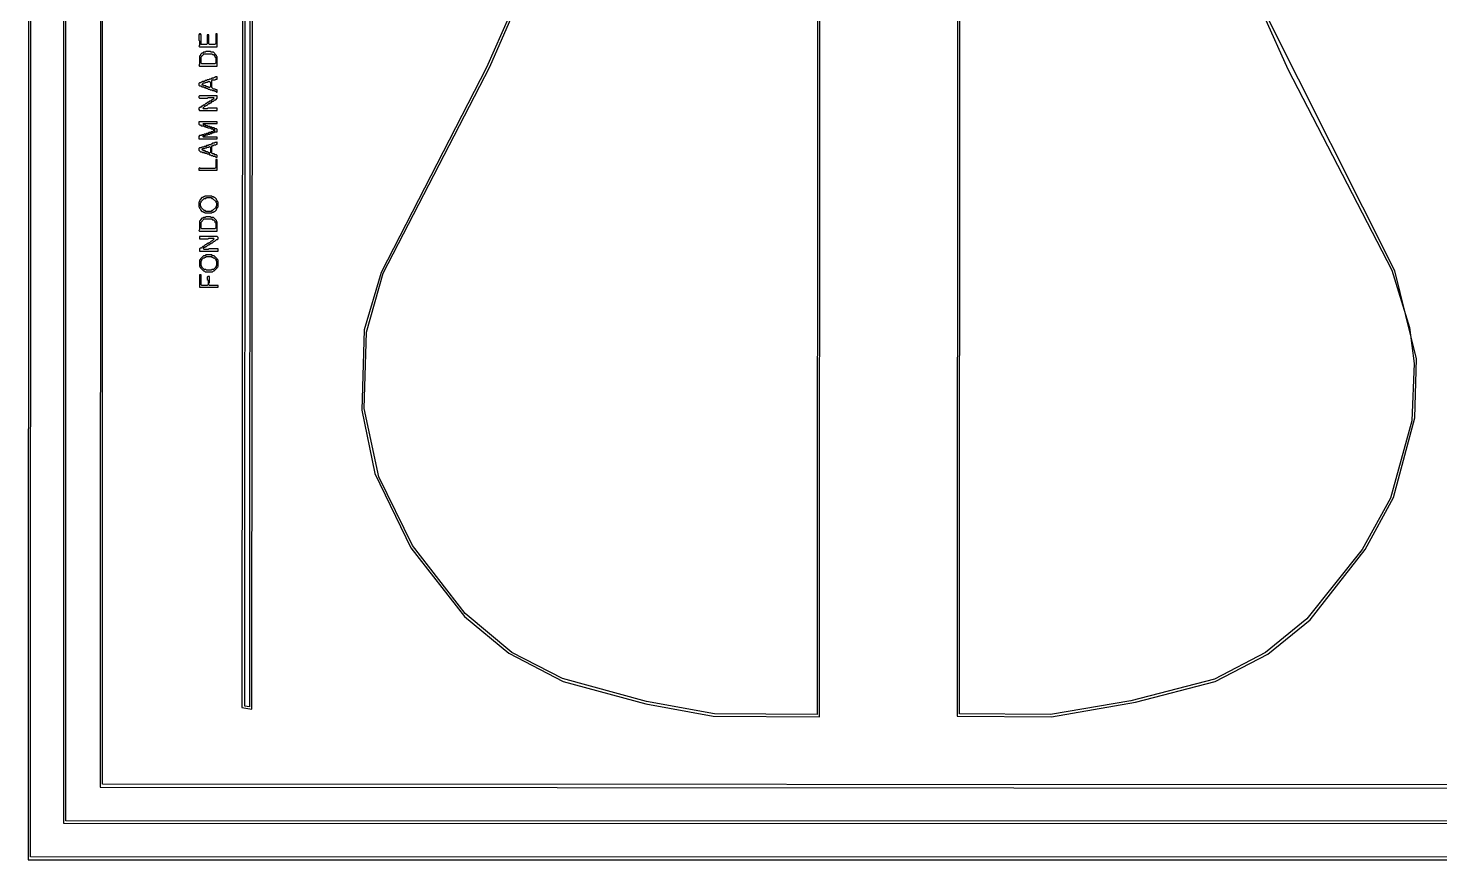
# Model space of a CAD drawing. Extents: x 17 to 323, y -435 to -5.
# Drawn here: x 16.9 to 201.4, y -434.9 to -326.2 of the extents above; entities that cross this region are included whole.
import ezdxf

# ---------------------------------------------------------------- set-up
doc = ezdxf.new("R2010")
doc.units = 0

msp = doc.modelspace()

# ---------------------------------------------------------------- linework, layer by layer
at = {"layer": 'CONTOURS'}
for p, q in [((17, -4.7), (16.9, -434.9)), ((17.2, -434.5), (17.3, -5)), ((21.6, -9.4), (21.5, -430.1)), ((21.8, -429.8), (21.9, -9.7)), ((26.4, -14.2), (26.3, -425.4)), ((26.6, -425), (26.7, -14.5)), ((45, -247.6), (44.8, -415)), ((45.2, -414.8), (45.3, -248)), ((45.9, -248.1), (45.8, -414.9)), ((120.3, -416.2), (120.4, -248.8)), ((138.4, -248.7), (138.3, -416.1)), ((138.6, -415.8), (138.7, -249)), ((120.1, -249.1), (120, -415.9)), ((46.1, -415.2), (46.3, -263.3)), ((79.8, -324.5), (76.8, -331.3)), ((77.2, -331.2), (80.1, -324.6)), ((178.4, -324.6), (181.5, -331.5)), ((195.5, -357.9), (178.7, -324.5)), ((39.3, -326.9), (39.2, -327)), ((39.2, -327), (39.2, -327.7)), ((39.2, -327.7), (39.3, -327.8)), ((39.4, -326.9), (39.3, -326.9)), ((39.3, -327.8), (39.3, -328.4)), ((39.5, -327), (39.4, -326.9)), ((39.4, -328.2), (39.5, -328.1)), ((39.5, -328.3), (39.4, -328.2)), ((39.5, -328.1), (39.5, -327)), ((40.2, -328.3), (39.5, -328.3)), ((40.3, -328.2), (40.2, -328.3)), ((40.5, -327), (40.3, -327)), ((40.3, -327), (40.3, -328.2)), ((40.5, -328.2), (40.5, -327)), ((40.6, -328.3), (40.5, -328.2)), ((41.3, -328.3), (40.6, -328.3)), ((41.4, -328.2), (41.3, -328.3)), ((41.6, -326.9), (41.4, -326.9)), ((41.4, -326.9), (41.4, -328.2)), ((41.6, -328.6), (41.6, -326.9)), ((39.3, -328.4), (39.2, -328.5)), ((39.2, -328.5), (39.3, -328.6)), ((39.3, -328.6), (41.6, -328.6)), ((39.4, -329.7), (39.3, -329.8)), ((39.3, -329.8), (39.3, -330.9)), ((39.6, -329.4), (39.4, -329.6)), ((39.4, -329.6), (39.4, -329.7)), ((39.5, -329.9), (39.9, -329.5)), ((39.5, -330.7), (39.5, -329.9)), ((39.7, -329.4), (39.6, -329.4)), ((39.8, -329.3), (39.7, -329.4)), ((40, -329.3), (39.8, -329.3)), ((39.9, -329.5), (40.9, -329.5)), ((40.1, -329.2), (40, -329.3)), ((40.7, -329.2), (40.1, -329.2)), ((40.8, -329.3), (40.7, -329.2)), ((41.1, -329.3), (40.8, -329.3)), ((40.9, -329.5), (41, -329.6)), ((41, -329.6), (41.1, -329.6)), ((41.5, -329.7), (41.1, -329.3)), ((41.1, -329.6), (41.3, -329.8)), ((41.3, -329.8), (41.3, -329.9)), ((41.3, -329.9), (41.4, -330)), ((41.4, -330), (41.4, -330.7)), ((41.5, -329.8), (41.5, -329.7)), ((41.6, -329.9), (41.5, -329.8)), ((41.6, -331.1), (41.6, -329.9)), ((39.3, -330.9), (39.2, -331)), ((39.2, -331), (39.3, -331.1)), ((39.3, -331.1), (41.6, -331.1)), ((39.6, -330.8), (39.5, -330.7)), ((41.3, -330.8), (39.6, -330.8)), ((41.4, -330.7), (41.3, -330.8)), ((76.8, -331.3), (63, -358.1)), ((63.3, -358.2), (77.2, -331.2)), ((181.5, -331.5), (195.1, -357.8)), ((39.3, -333.3), (39.2, -333.4)), ((39.2, -333.4), (39.2, -333.6)), ((39.2, -333.6), (39.3, -333.7)), ((39.4, -333.3), (39.3, -333.3)), ((39.3, -333.7), (39.5, -333.7)), ((39.5, -333.2), (39.4, -333.3)), ((39.6, -333.2), (39.5, -333.2)), ((39.5, -333.7), (39.6, -333.8)), ((39.7, -333.1), (39.6, -333.2)), ((39.6, -333.5), (39.8, -333.3)), ((39.7, -333.6), (39.6, -333.5)), ((39.6, -333.8), (39.8, -333.8)), ((39.9, -333.1), (39.7, -333.1)), ((39.8, -333.6), (39.7, -333.6)), ((39.8, -333.3), (40, -333.3)), ((39.9, -333.7), (39.8, -333.6)), ((39.8, -333.8), (39.9, -333.9)), ((40, -333), (39.9, -333.1)), ((40.1, -333.7), (39.9, -333.7)), ((40.2, -333), (40, -333)), ((40, -333.3), (40.1, -333.2)), ((40.1, -333.2), (40.3, -333.2)), ((40.2, -333.8), (40.1, -333.7)), ((40.3, -332.9), (40.2, -333)), ((40.4, -333.8), (40.2, -333.8)), ((40.5, -332.9), (40.3, -332.9)), ((40.3, -333.2), (40.4, -333.1)), ((40.4, -333.1), (40.6, -333.1)), ((40.5, -333.9), (40.4, -333.8)), ((40.6, -332.8), (40.5, -332.9)), ((40.8, -332.8), (40.6, -332.8)), ((40.6, -333.1), (40.7, -333.2)), ((40.7, -333.8), (40.6, -333.9)), ((40.7, -333.2), (40.7, -333.8)), ((40.9, -332.7), (40.8, -332.8)), ((41.1, -332.7), (40.9, -332.7)), ((40.9, -333), (41, -332.9)), ((40.9, -333.9), (40.9, -333)), ((41, -332.9), (41.3, -332.9)), ((41.2, -332.6), (41.1, -332.7)), ((41.3, -332.6), (41.2, -332.6)), ((41.4, -332.5), (41.3, -332.6)), ((41.3, -332.9), (41.4, -332.8)), ((41.6, -332.5), (41.4, -332.5)), ((41.4, -332.8), (41.6, -332.8)), ((41.6, -332.8), (41.6, -332.5)), ((39.3, -335), (39.2, -335.1)), ((39.2, -335.1), (39.2, -335.2)), ((39.2, -335.2), (39.3, -335.3)), ((41.6, -335), (39.3, -335)), ((39.3, -335.3), (40.3, -335.3)), ((39.9, -333.9), (40, -333.9)), ((40, -333.9), (40.1, -334)), ((40.1, -334), (40.3, -334)), ((40.3, -334), (40.4, -334.1)), ((40.3, -335.3), (40.4, -335.2)), ((40.4, -334.1), (40.6, -334.1)), ((40.4, -335.2), (41.1, -335.2)), ((40.6, -333.9), (40.5, -333.9)), ((40.6, -335.7), (40.5, -335.8)), ((40.6, -334.1), (40.7, -334.2)), ((40.7, -335.7), (40.6, -335.7)), ((40.7, -334.2), (40.9, -334.2)), ((40.9, -335.5), (40.7, -335.7)), ((40.8, -335.9), (41, -335.7)), ((41.1, -334.1), (40.9, -333.9)), ((40.9, -334.2), (41, -334.3)), ((41, -335.5), (40.9, -335.5)), ((41, -334.3), (41.2, -334.3)), ((41.2, -335.3), (41, -335.5)), ((41, -335.7), (41.1, -335.7)), ((41.3, -334.1), (41.1, -334.1)), ((41.1, -335.2), (41.2, -335.3)), ((41.1, -335.7), (41.3, -335.5)), ((41.2, -334.3), (41.3, -334.4)), ((41.4, -334.2), (41.3, -334.1)), ((41.3, -334.4), (41.4, -334.4)), ((41.3, -335.5), (41.4, -335.5)), ((41.6, -334.2), (41.4, -334.2)), ((41.4, -334.4), (41.5, -334.5)), ((41.4, -335.5), (41.6, -335.3)), ((41.5, -334.5), (41.6, -334.5)), ((41.6, -334.5), (41.6, -334.2)), ((41.6, -335.3), (41.6, -335)), ((39.3, -336.5), (39.2, -336.6)), ((39.2, -336.6), (39.2, -336.8)), ((39.2, -336.8), (39.3, -336.9)), ((39.4, -336.5), (39.3, -336.5)), ((39.3, -336.9), (41.6, -336.9)), ((39.5, -336.4), (39.4, -336.5)), ((39.6, -336.4), (39.5, -336.4)), ((39.8, -336.2), (39.6, -336.4)), ((39.7, -336.6), (40, -336.3)), ((39.8, -336.7), (39.7, -336.6)), ((39.9, -336.2), (39.8, -336.2)), ((40.3, -336.7), (39.8, -336.7)), ((40.1, -336), (39.9, -336.2)), ((40, -336.3), (40.1, -336.3)), ((40.2, -336), (40.1, -336)), ((40.1, -336.3), (40.2, -336.2)), ((40.4, -335.8), (40.2, -336)), ((40.2, -336.2), (40.3, -336.2)), ((40.3, -336.2), (40.5, -336)), ((40.4, -336.6), (40.3, -336.7)), ((40.5, -335.8), (40.4, -335.8)), ((41.6, -336.6), (40.4, -336.6)), ((40.5, -336), (40.6, -336)), ((40.6, -336), (40.7, -335.9)), ((40.7, -335.9), (40.8, -335.9)), ((41.6, -336.9), (41.6, -336.6)), ((39.2, -338.4), (39.2, -338.7)), ((41.6, -338.4), (39.2, -338.4)), ((39.2, -338.7), (39.3, -338.8)), ((39.3, -338.8), (39.4, -338.8)), ((39.4, -338.8), (39.5, -338.9)), ((39.5, -338.9), (39.8, -338.9)), ((39.7, -338.7), (39.8, -338.6)), ((39.8, -338.8), (39.7, -338.7)), ((39.8, -338.6), (41.6, -338.6)), ((40, -338.8), (39.8, -338.8)), ((39.8, -338.9), (39.9, -339)), ((39.9, -339), (40, -339)), ((40.1, -338.9), (40, -338.8)), ((40, -339), (40.1, -339.1)), ((40.3, -338.9), (40.1, -338.9)), ((40.1, -339.1), (40.3, -339.1)), ((40.4, -339), (40.3, -338.9)), ((40.3, -339.1), (40.4, -339.2)), ((40.6, -339), (40.4, -339)), ((40.4, -339.2), (40.7, -339.2)), ((40.7, -339.1), (40.6, -339)), ((40.9, -339.1), (40.7, -339.1)), ((40.7, -339.2), (40.8, -339.3)), ((40.8, -339.3), (41, -339.3)), ((41, -339.2), (40.9, -339.1)), ((41.2, -339.2), (41, -339.2)), ((41, -339.3), (41.1, -339.4)), ((41.1, -339.4), (41.2, -339.4)), ((41.3, -339.3), (41.2, -339.2)), ((41.2, -339.4), (41.3, -339.5)), ((41.5, -339.3), (41.3, -339.3)), ((41.6, -339.4), (41.5, -339.3)), ((41.6, -338.6), (41.6, -338.4)), ((41.6, -339.7), (41.6, -339.4)), ((39.3, -340.2), (39.2, -340.3)), ((39.2, -340.3), (39.2, -340.6)), ((39.2, -340.6), (41.6, -340.6)), ((39.5, -340.2), (39.3, -340.2)), ((39.6, -340.1), (39.5, -340.2)), ((39.8, -340.1), (39.6, -340.1)), ((39.7, -340.3), (39.8, -340.2)), ((39.8, -340.4), (39.7, -340.3)), ((39.9, -340), (39.8, -340.1)), ((39.8, -340.2), (40, -340.2)), ((41.6, -340.4), (39.8, -340.4)), ((40.1, -340), (39.9, -340)), ((40, -340.2), (40.1, -340.1)), ((40.2, -339.9), (40.1, -340)), ((40.1, -340.1), (40.3, -340.1)), ((40.4, -339.9), (40.2, -339.9)), ((40.3, -340.1), (40.4, -340)), ((40.5, -339.8), (40.4, -339.9)), ((40.4, -340), (40.6, -340)), ((40.7, -339.8), (40.5, -339.8)), ((40.6, -340), (40.7, -339.9)), ((40.8, -339.7), (40.7, -339.8)), ((40.7, -339.9), (40.9, -339.9)), ((41, -339.7), (40.8, -339.7)), ((40.9, -339.9), (41, -339.8)), ((41, -341.2), (40.9, -341.3)), ((41.1, -339.6), (41, -339.7)), ((41, -339.8), (41.2, -339.8)), ((41.2, -341.2), (41, -341.2)), ((41.2, -339.6), (41.1, -339.6)), ((41.3, -339.5), (41.2, -339.6)), ((41.2, -339.8), (41.3, -339.7)), ((41.3, -341.1), (41.2, -341.2)), ((41.3, -339.7), (41.6, -339.7)), ((41.5, -341.1), (41.3, -341.1)), ((41.6, -341), (41.5, -341.1)), ((41.6, -340.6), (41.6, -340.4)), ((41.6, -341.3), (41.6, -341)), ((39.3, -341.8), (39.2, -341.9)), ((39.2, -341.9), (39.2, -342.1)), ((39.2, -342.1), (39.4, -342.3)), ((39.5, -341.8), (39.3, -341.8)), ((39.4, -342.3), (39.6, -342.3)), ((39.6, -341.7), (39.5, -341.8)), ((39.8, -341.7), (39.6, -341.7)), ((39.6, -342), (39.7, -341.9)), ((39.8, -342.2), (39.6, -342)), ((39.6, -342.3), (39.7, -342.4)), ((39.7, -341.9), (39.9, -341.9)), ((39.7, -342.4), (39.9, -342.4)), ((39.9, -341.6), (39.8, -341.7)), ((40, -342.2), (39.8, -342.2)), ((40.1, -341.6), (39.9, -341.6)), ((39.9, -341.9), (40, -341.8)), ((39.9, -342.4), (40, -342.5)), ((40, -341.8), (40.2, -341.8)), ((40.1, -342.3), (40, -342.2)), ((40, -342.5), (40.2, -342.5)), ((40.2, -341.5), (40.1, -341.6)), ((40.3, -342.3), (40.1, -342.3)), ((40.4, -341.5), (40.2, -341.5)), ((40.2, -341.8), (40.3, -341.7)), ((40.2, -342.5), (40.3, -342.6)), ((40.3, -341.7), (40.5, -341.7)), ((40.4, -342.4), (40.3, -342.3)), ((40.3, -342.6), (40.5, -342.6)), ((40.5, -341.4), (40.4, -341.5)), ((40.5, -342.4), (40.4, -342.4)), ((40.7, -341.4), (40.5, -341.4)), ((40.5, -341.7), (40.6, -341.6)), ((40.6, -342.5), (40.5, -342.4)), ((40.5, -342.6), (40.6, -342.7)), ((40.6, -341.6), (40.7, -341.7)), ((40.7, -342.4), (40.6, -342.5)), ((40.6, -342.7), (40.7, -342.7)), ((40.8, -341.3), (40.7, -341.4)), ((40.7, -341.7), (40.7, -342.4)), ((40.7, -342.7), (40.8, -342.8)), ((40.9, -341.3), (40.8, -341.3)), ((40.8, -342.8), (41, -342.8)), ((40.9, -341.6), (41, -341.5)), ((40.9, -342.5), (40.9, -341.6)), ((41, -342.6), (40.9, -342.5)), ((41, -341.5), (41.1, -341.5)), ((41.2, -342.6), (41, -342.6)), ((41, -342.8), (41.1, -342.9)), ((41.1, -341.5), (41.2, -341.4)), ((41.1, -342.9), (41.3, -342.9)), ((41.2, -341.4), (41.4, -341.4)), ((41.3, -342.7), (41.2, -342.6)), ((41.5, -342.7), (41.3, -342.7)), ((41.3, -342.9), (41.4, -343)), ((41.4, -341.4), (41.5, -341.3)), ((41.4, -343), (41.6, -343)), ((41.5, -341.3), (41.6, -341.3)), ((41.6, -342.8), (41.5, -342.7)), ((41.6, -343), (41.6, -342.8)), ((39.3, -344.4), (39.2, -344.5)), ((39.2, -344.5), (39.2, -344.7)), ((39.2, -344.7), (41.6, -344.7)), ((39.4, -344.5), (39.3, -344.4)), ((41.3, -344.5), (39.4, -344.5)), ((41.4, -344.4), (41.3, -344.5)), ((41.6, -343.3), (41.4, -343.3)), ((41.4, -343.3), (41.4, -344.4)), ((41.6, -344.7), (41.6, -343.3)), ((39.4, -348.6), (39.3, -348.7)), ((39.6, -348.3), (39.4, -348.5)), ((39.4, -348.5), (39.4, -348.6)), ((39.5, -348.8), (39.9, -348.4)), ((39.7, -348.3), (39.6, -348.3)), ((39.8, -348.2), (39.7, -348.3)), ((39.9, -348.2), (39.8, -348.2)), ((40, -348.1), (39.9, -348.2)), ((39.9, -348.4), (40.1, -348.4)), ((40.9, -348.1), (40, -348.1)), ((40.1, -348.4), (40.2, -348.3)), ((40.2, -348.3), (40.8, -348.3)), ((40.8, -348.3), (40.9, -348.4)), ((41, -348.2), (40.9, -348.1)), ((40.9, -348.4), (41, -348.4)), ((41.1, -348.2), (41, -348.2)), ((41, -348.4), (41.4, -348.8)), ((41.2, -348.3), (41.1, -348.2)), ((41.3, -348.3), (41.2, -348.3)), ((41.5, -348.5), (41.3, -348.3)), ((41.5, -348.6), (41.5, -348.5)), ((41.6, -348.7), (41.5, -348.6)), ((39.3, -348.8), (39.2, -348.9)), ((39.2, -348.9), (39.2, -349.5)), ((39.2, -349.5), (39.3, -349.6)), ((39.3, -348.7), (39.3, -348.8)), ((39.3, -349.6), (39.3, -349.7)), ((39.3, -349.7), (39.4, -349.8)), ((39.4, -349), (39.5, -348.9)), ((39.4, -349.4), (39.4, -349)), ((39.5, -349.5), (39.4, -349.4)), ((39.4, -349.8), (39.4, -349.9)), ((39.4, -349.9), (39.6, -350.1)), ((39.5, -348.9), (39.5, -348.8)), ((39.5, -349.6), (39.5, -349.5)), ((39.9, -350), (39.5, -349.6)), ((39.6, -350.1), (39.7, -350.1)), ((39.7, -350.1), (39.8, -350.2)), ((39.8, -350.2), (39.9, -350.2)), ((40, -350), (39.9, -350)), ((39.9, -350.2), (40, -350.3)), ((40.1, -350.1), (40, -350)), ((40, -350.3), (40.9, -350.3)), ((40.8, -350.1), (40.1, -350.1)), ((40.9, -350), (40.8, -350.1)), ((41, -350), (40.9, -350)), ((40.9, -350.3), (41, -350.2)), ((41.4, -349.6), (41, -350)), ((41, -350.2), (41.1, -350.2)), ((41.1, -350.2), (41.2, -350.1)), ((41.2, -350.1), (41.3, -350.1)), ((41.3, -350.1), (41.5, -349.9)), ((41.4, -348.8), (41.4, -348.9)), ((41.4, -348.9), (41.5, -349)), ((41.5, -349.4), (41.4, -349.5)), ((41.4, -349.5), (41.4, -349.6)), ((41.5, -349), (41.5, -349.4)), ((41.5, -349.8), (41.6, -349.7)), ((41.5, -349.9), (41.5, -349.8)), ((41.6, -348.8), (41.6, -348.7)), ((41.7, -348.9), (41.6, -348.8)), ((41.6, -349.6), (41.7, -349.5)), ((41.6, -349.7), (41.6, -349.6)), ((41.7, -349.5), (41.7, -348.9)), ((39.4, -351.3), (39.3, -351.4)), ((39.3, -351.4), (39.3, -352.5)), ((39.6, -351), (39.4, -351.2)), ((39.4, -351.2), (39.4, -351.3)), ((39.5, -351.5), (39.9, -351.1)), ((39.5, -352.3), (39.5, -351.5)), ((39.6, -352.4), (39.5, -352.3)), ((39.7, -351), (39.6, -351)), ((39.8, -350.9), (39.7, -351)), ((40, -350.9), (39.8, -350.9)), ((39.9, -351.1), (40.9, -351.1)), ((40.1, -350.8), (40, -350.9)), ((40.7, -350.8), (40.1, -350.8)), ((40.8, -350.9), (40.7, -350.8)), ((41.1, -350.9), (40.8, -350.9)), ((40.9, -351.1), (41, -351.2)), ((41, -351.2), (41.1, -351.2)), ((41.5, -351.3), (41.1, -350.9)), ((41.1, -351.2), (41.3, -351.4)), ((41.3, -351.4), (41.3, -351.5)), ((41.3, -351.5), (41.4, -351.6)), ((41.4, -352.3), (41.3, -352.4)), ((41.4, -351.6), (41.4, -352.3)), ((41.5, -351.4), (41.5, -351.3)), ((41.6, -351.5), (41.5, -351.4)), ((41.6, -352.7), (41.6, -351.5)), ((39.3, -352.5), (39.2, -352.6)), ((39.2, -352.6), (39.3, -352.7)), ((39.3, -352.7), (41.6, -352.7)), ((39.3, -353.4), (39.3, -353.7)), ((41.6, -353.4), (39.3, -353.4)), ((39.3, -353.7), (40.4, -353.7)), ((41.3, -352.4), (39.6, -352.4)), ((40.4, -353.7), (40.5, -353.6)), ((40.5, -353.6), (41.1, -353.6)), ((40.8, -354), (40.6, -354.2)), ((40.9, -354), (40.8, -354)), ((41.2, -353.7), (40.9, -354)), ((41, -354.2), (41.2, -354)), ((41.1, -353.6), (41.2, -353.7)), ((41.2, -354), (41.3, -354)), ((41.3, -354), (41.5, -353.8)), ((41.5, -353.8), (41.6, -353.8)), ((41.7, -353.5), (41.6, -353.4)), ((41.6, -353.8), (41.7, -353.7)), ((41.7, -353.7), (41.7, -353.5)), ((39.4, -354.9), (39.3, -355)), ((39.3, -355), (39.3, -355.3)), ((39.3, -355.3), (41.7, -355.3)), ((39.5, -354.9), (39.4, -354.9)), ((39.8, -355.9), (39.4, -356.3)), ((39.7, -354.7), (39.5, -354.9)), ((39.8, -354.7), (39.7, -354.7)), ((40, -354.5), (39.8, -354.7)), ((39.8, -354.9), (39.9, -354.8)), ((39.8, -355), (39.8, -354.9)), ((39.9, -355.1), (39.8, -355)), ((40, -355.9), (39.8, -355.9)), ((39.9, -354.8), (40, -354.8)), ((40.4, -355.1), (39.9, -355.1)), ((40.1, -354.5), (40, -354.5)), ((40, -354.8), (40.1, -354.7)), ((40.1, -355.8), (40, -355.9)), ((40.3, -354.3), (40.1, -354.5)), ((40.1, -354.7), (40.2, -354.7)), ((40.9, -355.8), (40.1, -355.8)), ((40.1, -356.1), (40.2, -356)), ((40.2, -354.7), (40.4, -354.5)), ((40.2, -356), (40.8, -356)), ((40.4, -354.3), (40.3, -354.3)), ((40.5, -354.2), (40.4, -354.3)), ((40.4, -354.5), (40.5, -354.5)), ((40.5, -355), (40.4, -355.1)), ((40.6, -354.2), (40.5, -354.2)), ((40.5, -354.5), (40.7, -354.3)), ((41.7, -355), (40.5, -355)), ((40.7, -354.3), (40.8, -354.3)), ((40.8, -354.3), (40.9, -354.2)), ((40.8, -356), (40.9, -356.1)), ((40.9, -354.2), (41, -354.2)), ((41, -355.9), (40.9, -355.8)), ((41.2, -355.9), (41, -355.9)), ((41.6, -356.3), (41.2, -355.9)), ((41.7, -355.3), (41.7, -355)), ((39.4, -356.4), (39.3, -356.5)), ((39.3, -356.5), (39.3, -357.3)), ((39.3, -357.3), (39.4, -357.4)), ((39.4, -356.3), (39.4, -356.4)), ((39.4, -357.4), (39.4, -357.5)), ((39.4, -357.5), (39.8, -357.9)), ((39.5, -356.6), (39.6, -356.5)), ((39.5, -357.2), (39.5, -356.6)), ((39.6, -357.3), (39.5, -357.2)), ((39.6, -356.4), (39.8, -356.2)), ((39.6, -356.5), (39.6, -356.4)), ((39.6, -357.4), (39.6, -357.3)), ((39.9, -357.7), (39.6, -357.4)), ((39.8, -356.2), (39.9, -356.2)), ((39.9, -356.2), (40, -356.1)), ((40.1, -357.7), (39.9, -357.7)), ((40, -356.1), (40.1, -356.1)), ((40.2, -357.8), (40.1, -357.7)), ((40.8, -357.8), (40.2, -357.8)), ((40.9, -357.7), (40.8, -357.8)), ((40.9, -356.1), (41, -356.1)), ((41.1, -357.7), (40.9, -357.7)), ((41, -356.1), (41.1, -356.2)), ((41.1, -356.2), (41.2, -356.2)), ((41.4, -357.4), (41.1, -357.7)), ((41.2, -356.2), (41.4, -356.4)), ((41.2, -357.9), (41.6, -357.5)), ((41.4, -356.4), (41.4, -356.5)), ((41.4, -356.5), (41.5, -356.6)), ((41.5, -357.2), (41.4, -357.3)), ((41.4, -357.3), (41.4, -357.4)), ((41.5, -356.6), (41.5, -357.2)), ((41.6, -356.4), (41.6, -356.3)), ((41.7, -356.5), (41.6, -356.4)), ((41.6, -357.4), (41.7, -357.3)), ((41.6, -357.5), (41.6, -357.4)), ((41.7, -357.3), (41.7, -356.5)), ((195.1, -357.8), (197.4, -365.3)), ((39.3, -358.4), (39.3, -360)), ((39.5, -358.4), (39.3, -358.4)), ((39.5, -359.7), (39.5, -358.4)), ((39.8, -357.9), (39.9, -357.9)), ((39.9, -357.9), (40, -358)), ((40, -358), (41, -358)), ((40.4, -358.6), (40.3, -358.7)), ((40.3, -358.7), (40.3, -359)), ((40.3, -359), (40.4, -359.1)), ((40.6, -358.6), (40.4, -358.6)), ((40.4, -359.1), (40.4, -359.7)), ((40.5, -359.5), (40.6, -359.4)), ((40.5, -359.7), (40.5, -359.5)), ((40.6, -359.4), (40.6, -358.6)), ((41, -358), (41.1, -357.9)), ((41.1, -357.9), (41.2, -357.9)), ((63, -358.1), (60.8, -365.6)), ((61.1, -365.9), (63.3, -358.2)), ((198.3, -369.4), (195.5, -357.9)), ((39.3, -360), (41.7, -360)), ((39.6, -359.8), (39.5, -359.7)), ((40.3, -359.8), (39.6, -359.8)), ((40.4, -359.7), (40.3, -359.8)), ((40.6, -359.8), (40.5, -359.7)), ((41.7, -359.8), (40.6, -359.8)), ((41.7, -360), (41.7, -359.8)), ((60.8, -365.6), (60.5, -376.1)), ((60.8, -375.9), (61.1, -365.9)), ((197.4, -365.3), (198, -370)), ((198, -370), (197.7, -377.5)), ((198.1, -377.1), (198.3, -369.4)), ((60.5, -376.1), (62.2, -384.4)), ((62.7, -384.8), (60.8, -375.9)), ((197.7, -377.5), (194.9, -387.6)), ((195.3, -387.5), (198.1, -377.1)), ((62.2, -384.4), (66.9, -394.1)), ((67.1, -393.8), (62.7, -384.8)), ((194.9, -387.6), (191.2, -394.3)), ((191.6, -394.3), (195.3, -387.5)), ((66.9, -394.1), (73.9, -403.1)), ((74, -402.7), (67.1, -393.8)), ((191.2, -394.3), (184, -403.4)), ((184.4, -403.5), (191.6, -394.3)), ((73.9, -403.1), (79.7, -407.9)), ((80.1, -407.8), (74, -402.7)), ((184, -403.4), (178.6, -407.8)), ((178.9, -408), (184.4, -403.5)), ((79.7, -407.9), (86.8, -411.6)), ((86.7, -411.2), (80.1, -407.8)), ((178.6, -407.8), (171.9, -411.3)), ((172, -411.6), (178.9, -408)), ((97.7, -414.2), (86.7, -411.2)), ((171.9, -411.3), (161, -414.1)), ((86.8, -411.6), (97.6, -414.5)), ((161.6, -414.3), (172, -411.6)), ((44.8, -415), (46.1, -415.2)), ((45.8, -414.9), (45.2, -414.8)), ((97.6, -414.5), (106.4, -416.1)), ((106.6, -415.8), (97.7, -414.2)), ((161, -414.1), (150.5, -415.9)), ((150.6, -416.2), (161.6, -414.3)), ((106.4, -416.1), (120.3, -416.2)), ((120, -415.9), (106.6, -415.8)), ((138.3, -416.1), (150.6, -416.2)), ((150.5, -415.9), (138.6, -415.8)), ((26.3, -425.4), (313.2, -425.6)), ((206, -425.1), (26.6, -425)), ((21.5, -430.1), (318.1, -430.2)), ((317.7, -429.9), (21.8, -429.8)), ((16.9, -434.9), (322.7, -434.9)), ((322.4, -434.6), (17.2, -434.5))]:
    msp.add_line(p, q, dxfattribs=at)

doc.saveas('drawing.dxf')
